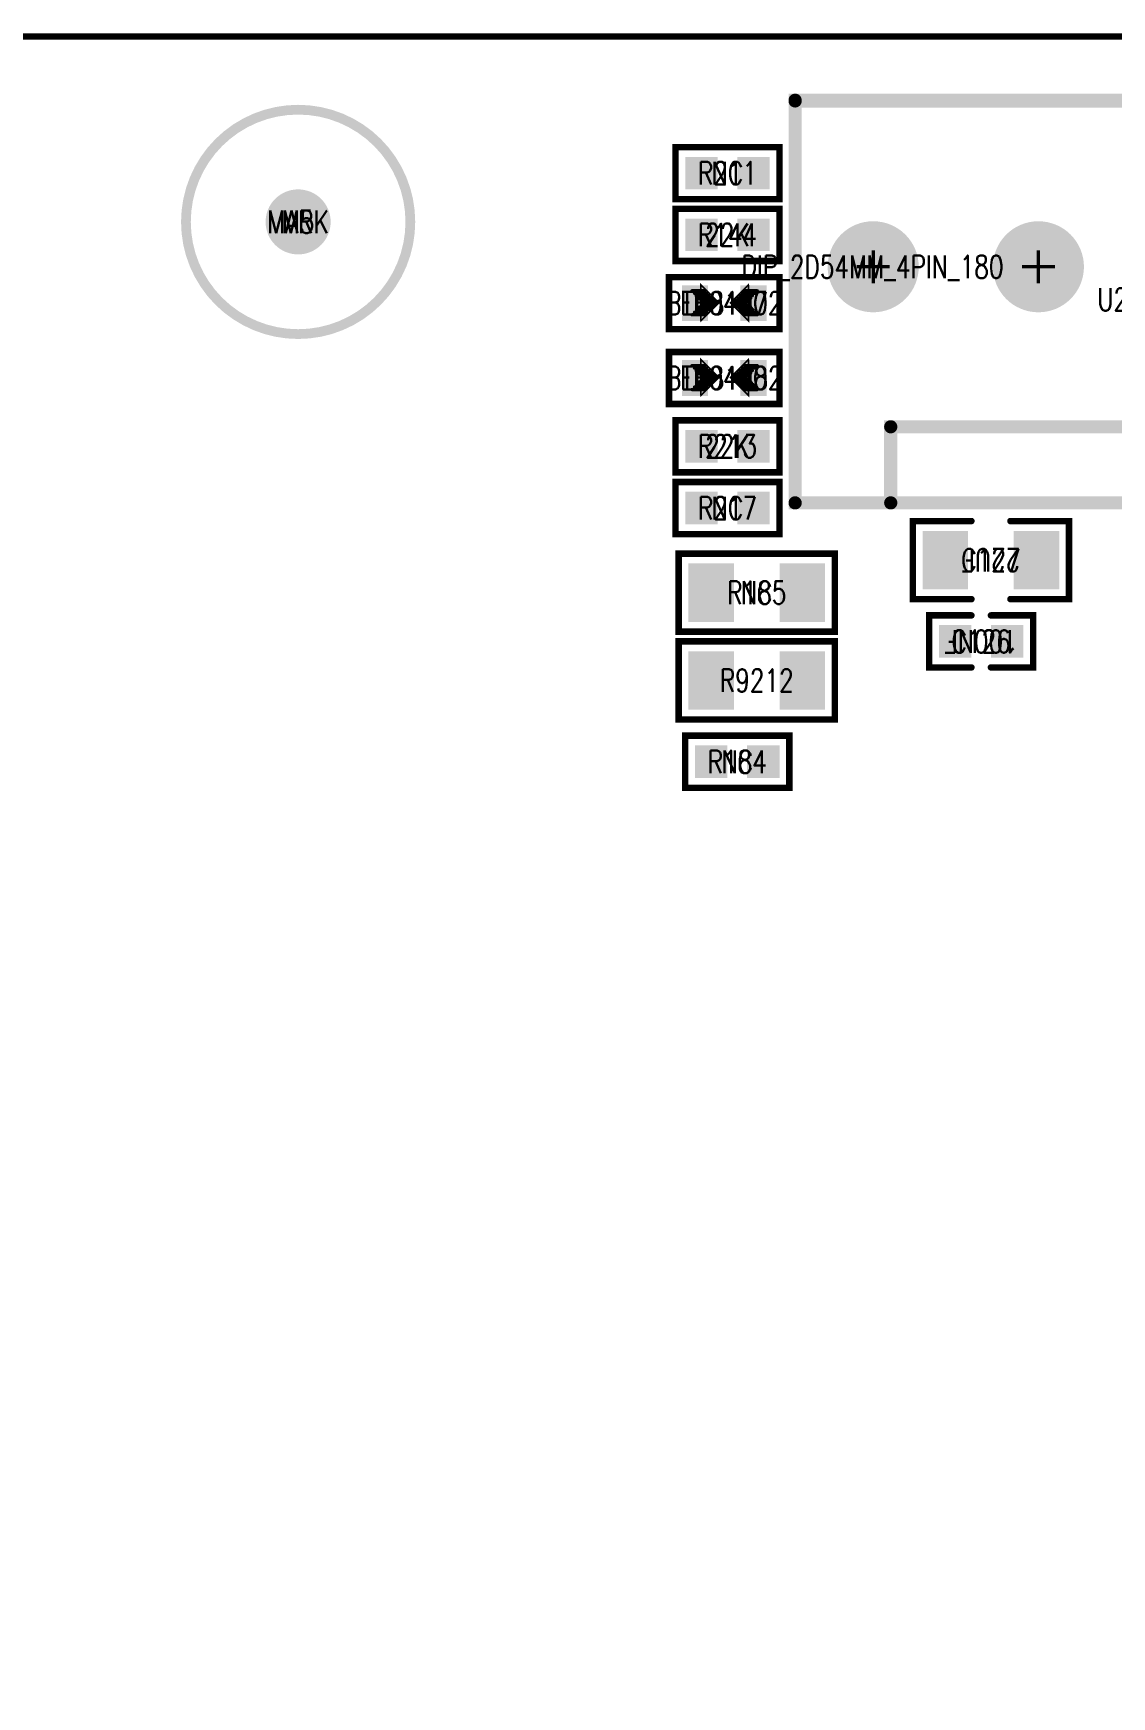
# Model space of a CAD drawing. Extents: x -4 to 157, y -7 to 87.
# Drawn here: x 117.33 to 133.91, y 60.98 to 86.55 of the extents above; entities that cross this region are included whole.
import ezdxf
from ezdxf.enums import TextEntityAlignment as Align

# ---------------------------------------------------------------- set-up
doc = ezdxf.new("R2010")
doc.units = 0
doc.linetypes.add('TRMIDX_0', pattern=[2, 1, 1])
doc.linetypes.add('TRMIDX_1', pattern=[2, 1, 1])
for name, color, linetype in [('ATTRIBUTE_01', 130, 'CONTINUOUS'), ('BOARD_OUTLINE_00', 254, 'CONTINUOUS'), ('DRIL_PLTE_THRU_01', 3, 'CONTINUOUS'), ('DRIL_PLTE_THRU_02', 171, 'CONTINUOUS'), ('DRIL_PLTE_THRU_03', 222, 'CONTINUOUS'), ('DRIL_PLTE_THRU_04', 2, 'CONTINUOUS'), ('DRIL_SYMBOL', 254, 'CONTINUOUS'), ('PADS_BOT', 56, 'CONTINUOUS'), ('PADS_INNER', 96, 'CONTINUOUS'), ('PADS_TOP', 96, 'CONTINUOUS'), ('PART_NAME_126', 6, 'CONTINUOUS'), ('PART_TOP_2DLINE_126', 255, 'CONTINUOUS'), ('PART_TOP_COPPER_01', 255, 'CONTINUOUS'), ('PART_TOP_CUTOUT_01', 255, 'CONTINUOUS')]:
    doc.layers.add(name, color=color, linetype=linetype)
doc.styles.add('W0$05', font='simplex', dxfattribs={"width": 0.75})

# ---------------------------------------------------------------- blocks, each defined once
blk = doc.blocks.new('BOARD_1')
at = {"layer": 'BOARD_OUTLINE_00', "const_width": 0.1}
blk.add_lwpolyline([(0, -3.5, -0.414214), (3.5, 0), (156.51, 0, -0.414214), (160.01, -3.5), (160.01, -86.52, -0.414214), (156.51, -90.02), (3.5, -90.02, -0.414214), (0, -86.52)], format="xyb", close=True, dxfattribs=at)
blk = doc.blocks.new('SMOOTH_0$1')
at = {"const_width": 0.05}
blk.add_lwpolyline([(-0.025, 0, 1), (0.025, 0, 1)], format="xyb", close=True, dxfattribs=at)
blk = doc.blocks.new('PART_BODY_TOP_255')
at = {"layer": 'PART_TOP_2DLINE_126', "const_width": 0.1}
for points in [[(-0.15, 0.4), (-0.8, 0.4), (-0.8, -0.4), (-0.15, -0.4)], [(0.15, -0.4), (0.8, -0.4), (0.8, 0.4), (0.15, 0.4)]]:
    blk.add_lwpolyline(points, dxfattribs=at)
at = {"layer": 'PART_TOP_2DLINE_126'}
for p in [(-0.8, 0.4), (-0.15, 0.4), (0.15, 0.4), (0.8, 0.4), (-0.8, -0.4), (-0.15, -0.4), (0.15, -0.4), (0.8, -0.4)]:
    blk.add_blockref('SMOOTH_0$1', p, dxfattribs=at)
blk = doc.blocks.new('DRIL_HOLE_0')
blk.add_lwpolyline([(0, 0, 1), (0, 0, 1)], format="xyb", close=True)
blk = doc.blocks.new('PAD_0')
blk.add_lwpolyline([(0, 0, 1), (0, 0, 1)], format="xyb", close=True)
blk = doc.blocks.new('PAD_11')
at = {"const_width": 0.5}
blk.add_lwpolyline([(-0.25, 0), (0.25, 0)], dxfattribs=at)
blk = doc.blocks.new('STK_TOP_8')
at = {"layer": 'DRIL_PLTE_THRU_01'}
blk.add_blockref('DRIL_HOLE_0', (0, 0), dxfattribs=at)
at = {"layer": 'DRIL_PLTE_THRU_02'}
blk.add_blockref('DRIL_HOLE_0', (0, 0), dxfattribs=at)
at = {"layer": 'DRIL_PLTE_THRU_03'}
blk.add_blockref('DRIL_HOLE_0', (0, 0), dxfattribs=at)
at = {"layer": 'DRIL_PLTE_THRU_04'}
blk.add_blockref('DRIL_HOLE_0', (0, 0), dxfattribs=at)
at = {"layer": 'PADS_BOT'}
blk.add_blockref('PAD_0', (0, 0), dxfattribs=at)
at = {"layer": 'PADS_INNER'}
blk.add_blockref('PAD_0', (0, 0), dxfattribs=at)
at = {"layer": 'PADS_TOP'}
blk.add_blockref('PAD_11', (0, 0), dxfattribs=at)
blk = doc.blocks.new('SYM_TOP_6')
for name, p in [('PART_BODY_TOP_255', (0, 0)), ('STK_TOP_8', (-0.4, 0)), ('STK_TOP_8', (0.4, 0))]:
    blk.add_blockref(name, p)
blk = doc.blocks.new('PART_TOP_20')
blk.add_blockref('SYM_TOP_6', (0, 0))
at = {"layer": 'ATTRIBUTE_01', "style": 'W0$05', "width": 0.75}
blk.add_text('100NF', height=0.35, dxfattribs=at).set_placement((0, 0), align=Align.MIDDLE_CENTER)
at = {"layer": 'PART_NAME_126', "style": 'W0$05', "width": 0.75}
blk.add_text('C126', height=0.35, rotation=180, dxfattribs=at).set_placement((0, 0), align=Align.MIDDLE_CENTER)
blk = doc.blocks.new('PART_BODY_TOP_258')
at = {"layer": 'PART_TOP_2DLINE_126', "const_width": 0.1}
for points in [[(-0.3, 0.6), (-1.2, 0.6), (-1.2, -0.6), (-0.3, -0.6)], [(0.3, -0.6), (1.2, -0.6), (1.2, 0.6), (0.3, 0.6)]]:
    blk.add_lwpolyline(points, dxfattribs=at)
at = {"layer": 'PART_TOP_2DLINE_126'}
for p in [(-1.2, 0.6), (-0.3, 0.6), (0.3, 0.6), (1.2, 0.6), (-1.2, -0.6), (-0.3, -0.6), (0.3, -0.6), (1.2, -0.6)]:
    blk.add_blockref('SMOOTH_0$1', p, dxfattribs=at)
blk = doc.blocks.new('PAD_14')
at = {"const_width": 0.7}
blk.add_lwpolyline([(-0.45, 0), (0.45, 0)], dxfattribs=at)
blk = doc.blocks.new('STK_TOP_11')
at = {"layer": 'DRIL_PLTE_THRU_01'}
blk.add_blockref('DRIL_HOLE_0', (0, 0), dxfattribs=at)
at = {"layer": 'DRIL_PLTE_THRU_02'}
blk.add_blockref('DRIL_HOLE_0', (0, 0), dxfattribs=at)
at = {"layer": 'DRIL_PLTE_THRU_03'}
blk.add_blockref('DRIL_HOLE_0', (0, 0), dxfattribs=at)
at = {"layer": 'DRIL_PLTE_THRU_04'}
blk.add_blockref('DRIL_HOLE_0', (0, 0), dxfattribs=at)
at = {"layer": 'PADS_BOT'}
blk.add_blockref('PAD_0', (0, 0), dxfattribs=at)
at = {"layer": 'PADS_INNER'}
blk.add_blockref('PAD_0', (0, 0), dxfattribs=at)
at = {"layer": 'PADS_TOP', "rotation": 90}
blk.add_blockref('PAD_14', (0, 0), dxfattribs=at)
blk = doc.blocks.new('SYM_TOP_9')
for name, p in [('STK_TOP_11', (-0.7, 0)), ('STK_TOP_11', (0.7, 0)), ('PART_BODY_TOP_258', (0, 0))]:
    blk.add_blockref(name, p)
blk = doc.blocks.new('PART_TOP_21')
blk.add_blockref('SYM_TOP_9', (0, 0))
at = {"layer": 'ATTRIBUTE_01', "style": 'W0$05', "width": 0.75}
blk.add_text('22UF', height=0.35, dxfattribs=at).set_placement((0, 0), align=Align.MIDDLE_CENTER)
at = {"layer": 'PART_NAME_126', "style": 'W0$05', "width": 0.75}
blk.add_text('C127', height=0.35, rotation=180, dxfattribs=at).set_placement((0, 0), align=Align.MIDDLE_CENTER)
blk = doc.blocks.new('PART_BODY_TOP_272')
at = {"layer": 'PART_TOP_2DLINE_126', "const_width": 0.1}
blk.add_lwpolyline([(-0.8, 0.4), (0.8, 0.4), (0.8, -0.4), (-0.8, -0.4)], close=True, dxfattribs=at)
at = {"layer": 'PART_TOP_2DLINE_126'}
for p in [(-0.8, 0.4), (0.8, 0.4), (-0.8, -0.4), (0.8, -0.4)]:
    blk.add_blockref('SMOOTH_0$1', p, dxfattribs=at)
blk = doc.blocks.new('SYM_TOP_23')
for name, p in [('PART_BODY_TOP_272', (0, 0)), ('STK_TOP_8', (-0.4, 0)), ('STK_TOP_8', (0.4, 0))]:
    blk.add_blockref(name, p)
blk = doc.blocks.new('PART_TOP_309')
blk.add_blockref('SYM_TOP_23', (0, 0))
at = {"layer": 'ATTRIBUTE_01', "style": 'W0$05', "width": 0.75}
blk.add_text('22K', height=0.35, dxfattribs=at).set_placement((0, 0), align=Align.MIDDLE_CENTER)
at = {"layer": 'PART_NAME_126', "style": 'W0$05', "width": 0.75}
blk.add_text('R144', height=0.35, dxfattribs=at).set_placement((0, 0), align=Align.MIDDLE_CENTER)
blk = doc.blocks.new('PART_TOP_350')
blk.add_blockref('SYM_TOP_23', (0, 0))
at = {"layer": 'ATTRIBUTE_01', "style": 'W0$05', "width": 0.75}
blk.add_text('NC', height=0.35, dxfattribs=at).set_placement((0, 0), align=Align.MIDDLE_CENTER)
at = {"layer": 'PART_NAME_126', "style": 'W0$05', "width": 0.75}
blk.add_text('R184', height=0.35, dxfattribs=at).set_placement((0, 0), align=Align.MIDDLE_CENTER)
blk = doc.blocks.new('PART_BODY_TOP_271')
at = {"layer": 'PART_TOP_2DLINE_126', "const_width": 0.1}
blk.add_lwpolyline([(-1.2, 0.6), (1.2, 0.6), (1.2, -0.6), (-1.2, -0.6)], close=True, dxfattribs=at)
at = {"layer": 'PART_TOP_2DLINE_126'}
for p in [(-1.2, 0.6), (1.2, 0.6), (-1.2, -0.6), (1.2, -0.6)]:
    blk.add_blockref('SMOOTH_0$1', p, dxfattribs=at)
blk = doc.blocks.new('SYM_TOP_22')
for name, p in [('STK_TOP_11', (-0.7, 0)), ('STK_TOP_11', (0.7, 0)), ('PART_BODY_TOP_271', (0, 0))]:
    blk.add_blockref(name, p)
blk = doc.blocks.new('PART_TOP_351')
blk.add_blockref('SYM_TOP_22', (0, 0))
at = {"layer": 'ATTRIBUTE_01', "style": 'W0$05', "width": 0.75}
blk.add_text('NC', height=0.35, dxfattribs=at).set_placement((0, 0), align=Align.MIDDLE_CENTER)
at = {"layer": 'PART_NAME_126', "style": 'W0$05', "width": 0.75}
blk.add_text('R185', height=0.35, dxfattribs=at).set_placement((0, 0), align=Align.MIDDLE_CENTER)
blk = doc.blocks.new('SMOOTH_0$2032')
at = {"const_width": 0.1016}
blk.add_lwpolyline([(-0.0508, 0, 1), (0.0508, 0, 1)], format="xyb", close=True, dxfattribs=at)
blk = doc.blocks.new('PART_BODY_TOP_306')
at = {"layer": 'PART_TOP_2DLINE_126', "const_width": 0.203}
for points in [[(-1.19, 2.56), (-1.19, -3.63), (0.28, -3.63), (0.28, -2.46), (4.91, -2.46), (4.91, -3.65), (8.8, -3.65), (8.8, 2.56)], [(-1.19, 2.55), (8.8, 2.55), (8.8, -3.63), (-1.19, -3.63)]]:
    blk.add_lwpolyline(points, close=True, dxfattribs=at)
at = {"layer": 'PART_TOP_2DLINE_126'}
for p in [(-1.19, 2.56), (-1.19, 2.55), (8.8, 2.56), (8.8, 2.55), (0.28, -2.46), (4.91, -2.46), (-1.19, -3.63), (-1.19, -3.63), (0.28, -3.63), (4.91, -3.65), (8.8, -3.63), (8.8, -3.65)]:
    blk.add_blockref('SMOOTH_0$2032', p, dxfattribs=at)
blk = doc.blocks.new('DRIL_SYMBOL_0$9')
at = {"layer": 'DRIL_SYMBOL', "const_width": 0.0508}
for points in [[(0, -0.254), (0, 0.254)], [(-0.254, 0), (0.254, 0)]]:
    blk.add_lwpolyline(points, dxfattribs=at)
blk = doc.blocks.new('DRIL_HOLE_0$9')
at = {"const_width": 0.45}
blk.add_lwpolyline([(-0.225, 0, 1), (0.225, 0, 1)], format="xyb", close=True, dxfattribs=at)
blk.add_blockref('DRIL_SYMBOL_0$9', (0, 0))
blk = doc.blocks.new('PAD_91')
at = {"const_width": 0.7}
blk.add_lwpolyline([(0, -0.35, 1), (0, 0.35, 1)], format="xyb", close=True, dxfattribs=at)
blk = doc.blocks.new('STK_TOP_88')
at = {"layer": 'DRIL_PLTE_THRU_01'}
blk.add_blockref('DRIL_HOLE_0$9', (0, 0), dxfattribs=at)
at = {"layer": 'DRIL_PLTE_THRU_02'}
blk.add_blockref('DRIL_HOLE_0$9', (0, 0), dxfattribs=at)
at = {"layer": 'DRIL_PLTE_THRU_03'}
blk.add_blockref('DRIL_HOLE_0$9', (0, 0), dxfattribs=at)
at = {"layer": 'DRIL_PLTE_THRU_04'}
blk.add_blockref('DRIL_HOLE_0$9', (0, 0), dxfattribs=at)
at = {"layer": 'PADS_BOT'}
blk.add_blockref('PAD_91', (0, 0), dxfattribs=at)
at = {"layer": 'PADS_INNER'}
blk.add_blockref('PAD_91', (0, 0), dxfattribs=at)
at = {"layer": 'PADS_TOP'}
blk.add_blockref('PAD_91', (0, 0), dxfattribs=at)
blk = doc.blocks.new('DRIL_SYMBOL_1$2')
at = {"layer": 'DRIL_SYMBOL', "const_width": 0.0508}
for points in [[(0, -0.254), (0, 0.254)], [(-0.254, 0), (0.254, 0)]]:
    blk.add_lwpolyline(points, dxfattribs=at)
blk = doc.blocks.new('DRIL_HOLE_1$2')
at = {"const_width": 0.6}
blk.add_lwpolyline([(-0.3, 0, 1), (0.3, 0, 1)], format="xyb", close=True, dxfattribs=at)
blk.add_blockref('DRIL_SYMBOL_1$2', (0, 0))
blk = doc.blocks.new('PAD_89')
at = {"const_width": 0.6}
blk.add_lwpolyline([(0, -0.3, 1), (0, 0.3, 1)], format="xyb", close=True, dxfattribs=at)
blk = doc.blocks.new('STK_TOP_89')
at = {"layer": 'DRIL_PLTE_THRU_01'}
blk.add_blockref('DRIL_HOLE_1$2', (0, 0), dxfattribs=at)
at = {"layer": 'DRIL_PLTE_THRU_02'}
blk.add_blockref('DRIL_HOLE_1$2', (0, 0), dxfattribs=at)
at = {"layer": 'DRIL_PLTE_THRU_03'}
blk.add_blockref('DRIL_HOLE_1$2', (0, 0), dxfattribs=at)
at = {"layer": 'DRIL_PLTE_THRU_04'}
blk.add_blockref('DRIL_HOLE_1$2', (0, 0), dxfattribs=at)
at = {"layer": 'PADS_BOT'}
blk.add_blockref('PAD_89', (0, 0), dxfattribs=at)
at = {"layer": 'PADS_INNER'}
blk.add_blockref('PAD_89', (0, 0), dxfattribs=at)
at = {"layer": 'PADS_TOP'}
blk.add_blockref('PAD_89', (0, 0), dxfattribs=at)
blk = doc.blocks.new('SYM_TOP_57')
for name, p in [('PART_BODY_TOP_306', (0, 0)), ('STK_TOP_89', (5.09, 2.11)), ('STK_TOP_88', (0.01, 0)), ('STK_TOP_88', (2.55, 0)), ('STK_TOP_88', (5.09, 0)), ('STK_TOP_88', (7.63, 0))]:
    blk.add_blockref(name, p)
blk = doc.blocks.new('PART_TOP_478')
blk.add_blockref('SYM_TOP_57', (0, 0))
at = {"layer": 'ATTRIBUTE_01', "style": 'W0$05', "width": 0.75}
blk.add_text('DIP_2D54MM_4PIN_180', height=0.35, dxfattribs=at).set_placement((0, 0), align=Align.MIDDLE_CENTER)
at = {"layer": 'PART_NAME_126', "style": 'W0$05', "width": 0.75}
blk.add_text('U26', height=0.35, dxfattribs=at).set_placement((3.805, -0.502), align=Align.MIDDLE_CENTER)
blk = doc.blocks.new('SMOOTH_0$0254')
at = {"const_width": 0.0127}
blk.add_lwpolyline([(-0.00635, 0, 1), (0.00635, 0, 1)], format="xyb", close=True, dxfattribs=at)
blk = doc.blocks.new('SMOOTH_0$0508')
at = {"const_width": 0.0254}
blk.add_lwpolyline([(-0.0127, 0, 1), (0.0127, 0, 1)], format="xyb", close=True, dxfattribs=at)
blk = doc.blocks.new('PART_BODY_TOP_264')
at = {"layer": 'PART_TOP_2DLINE_126', "const_width": 0.1}
blk.add_lwpolyline([(0.85, -0.4), (0.85, 0.4), (-0.85, 0.4), (-0.85, -0.4)], close=True, dxfattribs=at)
at = {"layer": 'PART_TOP_COPPER_01', "linetype": 'TRMIDX_0', "const_width": 0.0254}
for points in [[(-0.3556, -0.2667), (-0.08255, 0.00635), (-0.36195, 0.28575), (-0.36195, -0.254), (-0.3556, -0.254)], [(-0.3048, -0.1651), (-0.1397, 0), (-0.31115, 0.17145), (-0.31115, -0.1524), (-0.3048, -0.1524)]]:
    blk.add_lwpolyline(points, close=True, dxfattribs=at)
at = {"layer": 'PART_TOP_COPPER_01', "linetype": 'TRMIDX_1', "const_width": 0.0254}
for points in [[(0.3683, 0.2794), (0.09525, 0.00635), (0.37465, -0.27305), (0.37465, 0.2667), (0.3683, 0.2667)], [(0.3175, 0.1778), (0.1524, 0.0127), (0.32385, -0.15875), (0.32385, 0.1651), (0.3175, 0.1651)]]:
    blk.add_lwpolyline(points, close=True, dxfattribs=at)
at = {"layer": 'PART_TOP_COPPER_01', "linetype": 'TRMIDX_0', "const_width": 0.0508}
for points in [[(-0.3048, 0.1905), (-0.4953, 0.1905)], [(-0.2667, 0.1524), (-0.4572, 0.1524)], [(-0.2413, 0.1143), (-0.4318, 0.1143)], [(-0.2159, 0.0889), (-0.4064, 0.0889)], [(-0.1905, 0.0635), (-0.381, 0.0635)], [(-0.1524, 0.0381), (-0.3429, 0.0381)], [(-0.1397, -0.0127), (-0.3302, -0.0127)], [(-0.127, 0.0127), (-0.3175, 0.0127)], [(-0.3048, -0.1778), (-0.4953, -0.1778)], [(-0.2667, -0.1397), (-0.4572, -0.1397)], [(-0.2286, -0.1016), (-0.4191, -0.1016)], [(-0.2032, -0.0635), (-0.3937, -0.0635)], [(-0.1651, -0.0381), (-0.3556, -0.0381)]]:
    blk.add_lwpolyline(points, dxfattribs=at)
at = {"layer": 'PART_TOP_COPPER_01', "linetype": 'TRMIDX_1', "const_width": 0.0508}
for points in [[(0.1397, 0), (0.3302, 0)], [(0.1524, 0.0254), (0.3429, 0.0254)], [(0.1651, -0.0254), (0.3556, -0.0254)], [(0.1778, 0.0508), (0.3683, 0.0508)], [(0.2159, 0.0762), (0.4064, 0.0762)], [(0.2413, 0.1143), (0.4318, 0.1143)], [(0.2794, 0.1524), (0.4699, 0.1524)], [(0.3175, 0.1905), (0.508, 0.1905)], [(0.2032, -0.0508), (0.3937, -0.0508)], [(0.2286, -0.0762), (0.4191, -0.0762)], [(0.254, -0.1016), (0.4445, -0.1016)], [(0.2794, -0.1397), (0.4699, -0.1397)], [(0.3175, -0.1778), (0.508, -0.1778)]]:
    blk.add_lwpolyline(points, dxfattribs=at)
at = {"layer": 'PART_TOP_2DLINE_126'}
for p in [(-0.85, 0.4), (0.85, 0.4), (-0.85, -0.4), (0.85, -0.4)]:
    blk.add_blockref('SMOOTH_0$1', p, dxfattribs=at)
at = {"layer": 'PART_TOP_COPPER_01'}
for name, p in [('SMOOTH_0$0254', (-0.36195, 0.28575)), ('SMOOTH_0$0254', (0.3683, 0.2794)), ('SMOOTH_0$0254', (0.3683, 0.2667)), ('SMOOTH_0$0254', (0.37465, 0.2667)), ('SMOOTH_0$0508', (-0.4953, 0.1905)), ('SMOOTH_0$0508', (-0.4572, 0.1524)), ('SMOOTH_0$0508', (-0.4318, 0.1143)), ('SMOOTH_0$0508', (-0.4064, 0.0889)), ('SMOOTH_0$0508', (-0.381, 0.0635)), ('SMOOTH_0$0508', (-0.3429, 0.0381)), ('SMOOTH_0$0508', (-0.3302, -0.0127)), ('SMOOTH_0$0508', (-0.3175, 0.0127)), ('SMOOTH_0$0508', (-0.3048, 0.1905)), ('SMOOTH_0$0254', (-0.31115, 0.17145)), ('SMOOTH_0$0508', (-0.2667, 0.1524)), ('SMOOTH_0$0508', (-0.2413, 0.1143)), ('SMOOTH_0$0508', (-0.2159, 0.0889)), ('SMOOTH_0$0508', (-0.1905, 0.0635)), ('SMOOTH_0$0508', (-0.1524, 0.0381)), ('SMOOTH_0$0508', (-0.1397, -0.0127)), ('SMOOTH_0$0508', (-0.127, 0.0127)), ('SMOOTH_0$0254', (-0.1397, 0)), ('SMOOTH_0$0254', (-0.08255, 0.00635)), ('SMOOTH_0$0254', (0.09525, 0.00635)), ('SMOOTH_0$0508', (0.1397, 0)), ('SMOOTH_0$0508', (0.1524, 0.0254)), ('SMOOTH_0$0254', (0.1524, 0.0127)), ('SMOOTH_0$0508', (0.1651, -0.0254)), ('SMOOTH_0$0508', (0.1778, 0.0508)), ('SMOOTH_0$0508', (0.2159, 0.0762)), ('SMOOTH_0$0508', (0.2413, 0.1143)), ('SMOOTH_0$0508', (0.2794, 0.1524)), ('SMOOTH_0$0508', (0.3175, 0.1905)), ('SMOOTH_0$0254', (0.3175, 0.1778)), ('SMOOTH_0$0254', (0.3175, 0.1651)), ('SMOOTH_0$0508', (0.3302, 0)), ('SMOOTH_0$0254', (0.32385, 0.1651)), ('SMOOTH_0$0508', (0.3429, 0.0254)), ('SMOOTH_0$0508', (0.3556, -0.0254)), ('SMOOTH_0$0508', (0.3683, 0.0508)), ('SMOOTH_0$0508', (0.4064, 0.0762)), ('SMOOTH_0$0508', (0.4318, 0.1143)), ('SMOOTH_0$0508', (0.4699, 0.1524)), ('SMOOTH_0$0508', (0.508, 0.1905)), ('SMOOTH_0$0508', (-0.4953, -0.1778)), ('SMOOTH_0$0508', (-0.4572, -0.1397)), ('SMOOTH_0$0508', (-0.4191, -0.1016)), ('SMOOTH_0$0508', (-0.3937, -0.0635)), ('SMOOTH_0$0508', (-0.3556, -0.0381)), ('SMOOTH_0$0254', (-0.36195, -0.254)), ('SMOOTH_0$0254', (-0.3556, -0.254)), ('SMOOTH_0$0254', (-0.3556, -0.2667)), ('SMOOTH_0$0508', (-0.3048, -0.1778)), ('SMOOTH_0$0254', (-0.31115, -0.1524)), ('SMOOTH_0$0254', (-0.3048, -0.1524)), ('SMOOTH_0$0254', (-0.3048, -0.1651)), ('SMOOTH_0$0508', (-0.2667, -0.1397)), ('SMOOTH_0$0508', (-0.2286, -0.1016)), ('SMOOTH_0$0508', (-0.2032, -0.0635)), ('SMOOTH_0$0508', (-0.1651, -0.0381)), ('SMOOTH_0$0508', (0.2032, -0.0508)), ('SMOOTH_0$0508', (0.2286, -0.0762)), ('SMOOTH_0$0508', (0.254, -0.1016)), ('SMOOTH_0$0508', (0.2794, -0.1397)), ('SMOOTH_0$0508', (0.3175, -0.1778)), ('SMOOTH_0$0254', (0.32385, -0.15875)), ('SMOOTH_0$0508', (0.3937, -0.0508)), ('SMOOTH_0$0508', (0.4191, -0.0762)), ('SMOOTH_0$0508', (0.4445, -0.1016)), ('SMOOTH_0$0508', (0.4699, -0.1397)), ('SMOOTH_0$0508', (0.508, -0.1778)), ('SMOOTH_0$0254', (0.37465, -0.27305))]:
    blk.add_blockref(name, p, dxfattribs=at)
blk = doc.blocks.new('PAD_18')
at = {"const_width": 0.4}
blk.add_lwpolyline([(-0.275, 0), (0.275, 0)], dxfattribs=at)
blk = doc.blocks.new('STK_TOP_20')
at = {"layer": 'DRIL_PLTE_THRU_01'}
blk.add_blockref('DRIL_HOLE_0', (0, 0), dxfattribs=at)
at = {"layer": 'DRIL_PLTE_THRU_02'}
blk.add_blockref('DRIL_HOLE_0', (0, 0), dxfattribs=at)
at = {"layer": 'DRIL_PLTE_THRU_03'}
blk.add_blockref('DRIL_HOLE_0', (0, 0), dxfattribs=at)
at = {"layer": 'DRIL_PLTE_THRU_04'}
blk.add_blockref('DRIL_HOLE_0', (0, 0), dxfattribs=at)
at = {"layer": 'PADS_BOT'}
blk.add_blockref('PAD_0', (0, 0), dxfattribs=at)
at = {"layer": 'PADS_INNER'}
blk.add_blockref('PAD_0', (0, 0), dxfattribs=at)
at = {"layer": 'PADS_TOP', "rotation": 90}
blk.add_blockref('PAD_18', (0, 0), dxfattribs=at)
blk = doc.blocks.new('SYM_TOP_15')
for name, p in [('PART_BODY_TOP_264', (0, 0)), ('STK_TOP_20', (-0.45, 0)), ('STK_TOP_20', (0.45, 0))]:
    blk.add_blockref(name, p)
blk = doc.blocks.new('PART_TOP_507')
blk.add_blockref('SYM_TOP_15', (0, 0))
at = {"layer": 'ATTRIBUTE_01', "style": 'W0$05', "width": 0.75}
blk.add_text('BTR04G02', height=0.35, dxfattribs=at).set_placement((0, 0), align=Align.MIDDLE_CENTER)
at = {"layer": 'PART_NAME_126', "style": 'W0$05', "width": 0.75}
blk.add_text('ED8197', height=0.35, dxfattribs=at).set_placement((0, 0), align=Align.MIDDLE_CENTER)
blk = doc.blocks.new('PART_TOP_508')
blk.add_blockref('SYM_TOP_15', (0, 0))
at = {"layer": 'ATTRIBUTE_01', "style": 'W0$05', "width": 0.75}
blk.add_text('BTR04G02', height=0.35, dxfattribs=at).set_placement((0, 0), align=Align.MIDDLE_CENTER)
at = {"layer": 'PART_NAME_126', "style": 'W0$05', "width": 0.75}
blk.add_text('ED8198', height=0.35, dxfattribs=at).set_placement((0, 0), align=Align.MIDDLE_CENTER)
blk = doc.blocks.new('PART_TOP_510')
blk.add_blockref('SYM_TOP_23', (0, 0))
at = {"layer": 'ATTRIBUTE_01', "style": 'W0$05', "width": 0.75}
blk.add_text('NC', height=0.35, dxfattribs=at).set_placement((0, 0), align=Align.MIDDLE_CENTER)
at = {"layer": 'PART_NAME_126', "style": 'W0$05', "width": 0.75}
blk.add_text('R211', height=0.35, dxfattribs=at).set_placement((0, 0), align=Align.MIDDLE_CENTER)
blk = doc.blocks.new('PART_TOP_512')
blk.add_blockref('SYM_TOP_23', (0, 0))
at = {"layer": 'ATTRIBUTE_01', "style": 'W0$05', "width": 0.75}
blk.add_text('22K', height=0.35, dxfattribs=at).set_placement((0, 0), align=Align.MIDDLE_CENTER)
at = {"layer": 'PART_NAME_126', "style": 'W0$05', "width": 0.75}
blk.add_text('R213', height=0.35, dxfattribs=at).set_placement((0, 0), align=Align.MIDDLE_CENTER)
blk = doc.blocks.new('PART_TOP_515')
blk.add_blockref('SYM_TOP_23', (0, 0))
at = {"layer": 'ATTRIBUTE_01', "style": 'W0$05', "width": 0.75}
blk.add_text('NC', height=0.35, dxfattribs=at).set_placement((0, 0), align=Align.MIDDLE_CENTER)
at = {"layer": 'PART_NAME_126', "style": 'W0$05', "width": 0.75}
blk.add_text('R217', height=0.35, dxfattribs=at).set_placement((0, 0), align=Align.MIDDLE_CENTER)
blk = doc.blocks.new('PART_BODY_TOP_322')
at = {"layer": 'PART_TOP_CUTOUT_01', "const_width": 0.15}
blk.add_lwpolyline([(1.725, 0, 1), (-1.725, 0, 1)], format="xyb", close=True, dxfattribs=at)
blk = doc.blocks.new('PAD_107')
at = {"const_width": 0.5}
blk.add_lwpolyline([(0, -0.25, 1), (0, 0.25, 1)], format="xyb", close=True, dxfattribs=at)
blk = doc.blocks.new('STK_TOP_107')
at = {"layer": 'DRIL_PLTE_THRU_01'}
blk.add_blockref('DRIL_HOLE_0', (0, 0), dxfattribs=at)
at = {"layer": 'DRIL_PLTE_THRU_02'}
blk.add_blockref('DRIL_HOLE_0', (0, 0), dxfattribs=at)
at = {"layer": 'DRIL_PLTE_THRU_03'}
blk.add_blockref('DRIL_HOLE_0', (0, 0), dxfattribs=at)
at = {"layer": 'DRIL_PLTE_THRU_04'}
blk.add_blockref('DRIL_HOLE_0', (0, 0), dxfattribs=at)
at = {"layer": 'PADS_BOT'}
blk.add_blockref('PAD_0', (0, 0), dxfattribs=at)
at = {"layer": 'PADS_INNER'}
blk.add_blockref('PAD_0', (0, 0), dxfattribs=at)
at = {"layer": 'PADS_TOP'}
blk.add_blockref('PAD_107', (0, 0), dxfattribs=at)
blk = doc.blocks.new('SYM_TOP_73')
for name in ['PART_BODY_TOP_322', 'STK_TOP_107']:
    blk.add_blockref(name, (0, 0))
blk = doc.blocks.new('PART_TOP_543')
blk.add_blockref('SYM_TOP_73', (0, 0))
at = {"layer": 'ATTRIBUTE_01', "style": 'W0$05', "width": 0.75}
blk.add_text('MARK', height=0.35, dxfattribs=at).set_placement((0, 0), align=Align.MIDDLE_CENTER)
at = {"layer": 'PART_NAME_126', "style": 'W0$05', "width": 0.75}
blk.add_text('M5', height=0.35, dxfattribs=at).set_placement((0, 0), align=Align.MIDDLE_CENTER)
blk = doc.blocks.new('PART_TOP_545')
blk.add_blockref('SYM_TOP_22', (0, 0))
at = {"layer": 'PART_NAME_126', "style": 'W0$05', "width": 0.75}
blk.add_text('R9212', height=0.35, dxfattribs=at).set_placement((0, 0), align=Align.MIDDLE_CENTER)

msp = doc.modelspace()

# ---------------------------------------------------------------- block references
for name, p in [('BOARD_1', (-3.5, 86.5)), ('PART_TOP_543', (121.4, 83.65)), ('PART_TOP_478', (130.23, 82.96)), ('PART_TOP_510', (128, 84.4)), ('PART_TOP_309', (128, 83.45)), ('PART_TOP_507', (127.95, 82.4)), ('PART_TOP_508', (127.95, 81.25)), ('PART_TOP_512', (128, 80.2)), ('PART_TOP_515', (128, 79.25)), ('PART_TOP_351', (128.45, 77.95)), ('PART_TOP_545', (128.45, 76.6)), ('PART_TOP_350', (128.15, 75.35))]:
    msp.add_blockref(name, p)
at = {"rotation": 180}
for name, p in [('PART_TOP_21', (132.05, 78.45)), ('PART_TOP_20', (131.9, 77.2))]:
    msp.add_blockref(name, p, dxfattribs=at)

doc.saveas('drawing.dxf')
